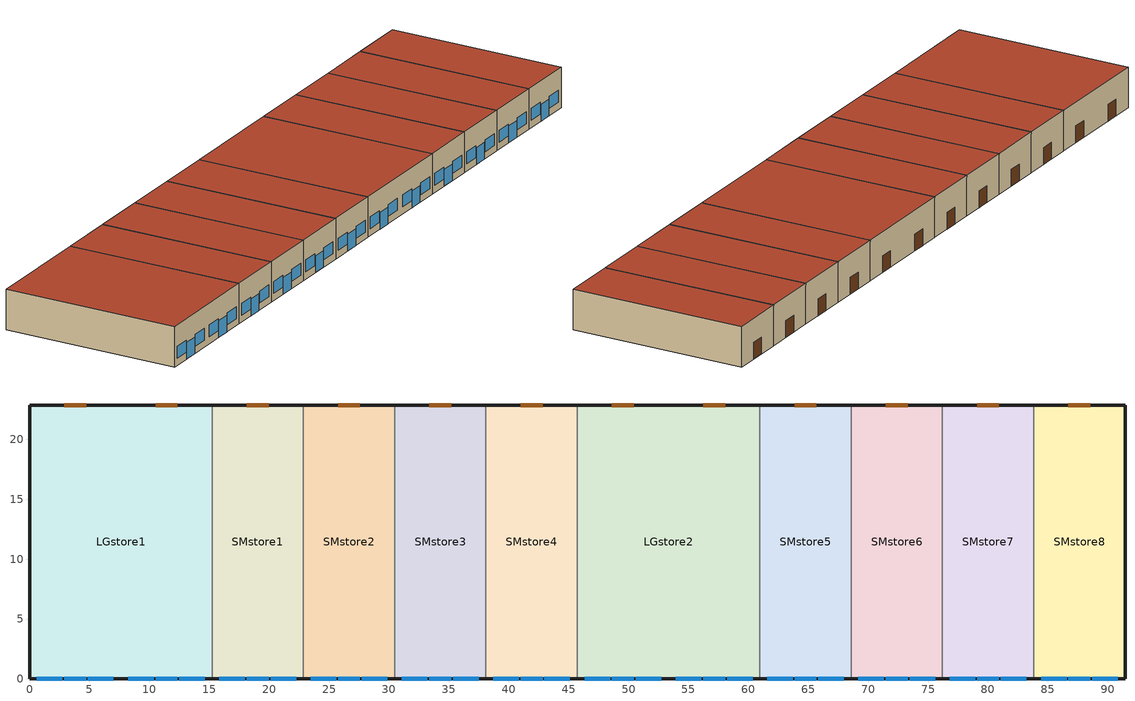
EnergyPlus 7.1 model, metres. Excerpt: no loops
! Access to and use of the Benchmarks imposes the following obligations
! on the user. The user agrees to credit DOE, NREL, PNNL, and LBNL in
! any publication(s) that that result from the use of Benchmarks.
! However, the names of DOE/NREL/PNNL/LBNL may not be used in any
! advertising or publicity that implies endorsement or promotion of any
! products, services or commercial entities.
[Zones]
LGstore1
 floor ground (ext-slab): 0,22.86 15.24,22.86 15.24,0 0,0 z0
 wall outside (ext-walls): 15.24,22.86 0,22.86 0,0 15.24,0 z0:5.18
 wall to SMstore1 (int-walls): 15.24,0 15.24,22.86 z0:5.18
 window (window_south): 0.61,0 2.74,0 / 4.88,0 7.01,0 / 8.23,0 10.36,0 / 12.5,0 14.63,0 z0.91:2.43; 2.9,0 4.73,0 / 10.52,0 12.35,0 z0:2.13
 door (door): 4.73,22.86 2.9,22.86 / 12.35,22.86 10.52,22.86 z0:2.13
 roof outside (roofs): 15.24,22.86 0,22.86 0,0 15.24,0 z5.18
SMstore1
 floor ground (ext-slab): 15.24,22.86 22.86,22.86 22.86,0 15.24,0 z0
 wall outside (ext-walls): 15.24,0 22.86,0 / 22.86,22.86 15.24,22.86 z0:5.18
 wall to SMstore2 (int-walls): 22.86,0 22.86,22.86 z0:5.18
 window (window_south): 15.85,0 17.98,0 / 20.12,0 22.25,0 z0.91:2.43; 18.14,0 19.97,0 z0:2.13
 door (door): 19.97,22.86 18.14,22.86 z0:2.13
 roof outside (roofs): 22.86,22.86 15.24,22.86 15.24,0 22.86,0 z5.18
SMstore2
 floor ground (ext-slab): 22.86,22.86 30.48,22.86 30.48,0 22.86,0 z0
 wall outside (ext-walls): 22.86,0 30.48,0 / 30.48,22.86 22.86,22.86 z0:5.18
 wall to SMstore3 (int-walls): 30.48,0 30.48,22.86 z0:5.18
 window (window_south): 23.47,0 25.6,0 / 27.74,0 29.87,0 z0.91:2.43; 25.76,0 27.58,0 z0:2.13
 door (door): 27.58,22.86 25.76,22.86 z0:2.13
 roof outside (roofs): 30.48,22.86 22.86,22.86 22.86,0 30.48,0 z5.18
SMstore3
 floor ground (ext-slab): 30.48,22.86 38.1,22.86 38.1,0 30.48,0 z0
 wall outside (ext-walls): 30.48,0 38.1,0 / 38.1,22.86 30.48,22.86 z0:5.18
 wall to SMstore4 (int-walls): 38.1,0 38.1,22.86 z0:5.18
 window (window_south): 31.09,0 33.22,0 / 35.36,0 37.49,0 z0.91:2.43; 33.38,0 35.2,0 z0:2.13
 door (door): 35.2,22.86 33.38,22.86 z0:2.13
 roof outside (roofs): 38.1,22.86 30.48,22.86 30.48,0 38.1,0 z5.18
SMstore4
 floor ground (ext-slab): 38.1,22.86 45.72,22.86 45.72,0 38.1,0 z0
 wall outside (ext-walls): 38.1,0 45.72,0 / 45.72,22.86 38.1,22.86 z0:5.18
 wall to LGstore2 (int-walls): 45.72,0 45.72,22.86 z0:5.18
 window (window_south): 38.71,0 40.84,0 / 42.98,0 45.11,0 z0.91:2.43; 41,0 42.82,0 z0:2.13
 door (door): 42.82,22.86 41,22.86 z0:2.13
 roof outside (roofs): 45.72,22.86 38.1,22.86 38.1,0 45.72,0 z5.18
LGstore2
 floor ground (ext-slab): 45.72,22.86 60.96,22.86 60.96,0 45.72,0 z0
 wall outside (ext-walls): 60.96,22.86 45.72,22.86 / 45.72,0 60.96,0 z0:5.18
 wall to SMstore5 (int-walls): 60.96,0 60.96,22.86 z0:5.18
 window (window_south): 46.33,0 48.46,0 / 50.6,0 52.73,0 / 53.95,0 56.08,0 / 58.22,0 60.35,0 z0.91:2.43; 48.62,0 50.44,0 / 56.24,0 58.06,0 z0:2.13
 door (door): 50.44,22.86 48.62,22.86 / 58.06,22.86 56.24,22.86 z0:2.13
 roof outside (roofs): 60.96,22.86 45.72,22.86 45.72,0 60.96,0 z5.18
SMstore5
 floor ground (ext-slab): 60.96,22.86 68.58,22.86 68.58,0 60.96,0 z0
 wall outside (ext-walls): 60.96,0 68.58,0 / 68.58,22.86 60.96,22.86 z0:5.18
 wall to SMstore6 (int-walls): 68.58,0 68.58,22.86 z0:5.18
 window (window_south): 61.57,0 63.7,0 / 65.84,0 67.97,0 z0.91:2.43; 63.86,0 65.68,0 z0:2.13
 door (door): 65.68,22.86 63.86,22.86 z0:2.13
 roof outside (roofs): 68.58,22.86 60.96,22.86 60.96,0 68.58,0 z5.18
SMstore6
 floor ground (ext-slab): 68.58,22.86 76.2,22.86 76.2,0 68.58,0 z0
 wall outside (ext-walls): 68.58,0 76.2,0 / 76.2,22.86 68.58,22.86 z0:5.18
 wall to SMstore7 (int-walls): 76.2,0 76.2,22.86 z0:5.18
 window (window_south): 69.19,0 71.32,0 / 73.46,0 75.59,0 z0.91:2.43; 71.48,0 73.3,0 z0:2.13
 door (door): 73.3,22.86 71.48,22.86 z0:2.13
 roof outside (roofs): 76.2,22.86 68.58,22.86 68.58,0 76.2,0 z5.18
SMstore7
 floor ground (ext-slab): 76.2,22.86 83.82,22.86 83.82,0 76.2,0 z0
 wall outside (ext-walls): 76.2,0 83.82,0 / 83.82,22.86 76.2,22.86 z0:5.18
 wall to SMstore8 (int-walls): 83.82,0 83.82,22.86 z0:5.18
 window (window_south): 76.81,0 78.94,0 / 81.08,0 83.21,0 z0.91:2.43; 79.1,0 80.92,0 z0:2.13
 door (door): 80.92,22.86 79.1,22.86 z0:2.13
 roof outside (roofs): 83.82,22.86 76.2,22.86 76.2,0 83.82,0 z5.18
SMstore8
 floor ground (ext-slab): 83.82,22.86 91.44,22.86 91.44,0 83.82,0 z0
 wall outside (ext-walls): 83.82,0 91.44,0 91.44,22.86 83.82,22.86 z0:5.18
 window (window_south): 84.43,0 86.56,0 / 88.7,0 90.83,0 z0.91:2.43; 86.72,0 88.54,0 z0:2.13
 door (door): 88.54,22.86 86.72,22.86 z0:2.13
 roof outside (roofs): 91.44,22.86 83.82,22.86 83.82,0 91.44,0 z5.18
[Building]
Benchmark Strip Mall New V 1.1_3.1: North Axis {deg}=0; Terrain=City; Loads Convergence Tolerance Value=0.04; Temperature Convergence Tolerance Value {deltaC}=0.2; Solar Distribution=FullInteriorAndExterior; Maximum Number of Warmup Days=25; Minimum Number of Warmup Days=6
[Site:Location]
CHICAGO_IL_USA TMY2-94846: Latitude {deg}=41.78; Longitude {deg}=-87.75; Time Zone {hr}=-6; Elevation {m}=190
[Site:GroundTemperature:BuildingSurface]
19.96, 19.94, 19.99, 20.04, 20.09, 20.17, 20.21, 20.24, 20.23, 20.2, 20.17, 20.12
[Site:WaterMainsTemperature]
Calculation Method=CORRELATION; Annual Average Outdoor Air Temperature {C}=9.69; Maximum Difference In Monthly Average Outdoor Air Temperatures {deltaC}=28.1
[SizingPeriod:DesignDay] Day of Month=21; Humidity Condition Type=Wetbulb; Barometric Pressure {Pa}=99063; Rain Indicator=No; Snow Indicator=No; Daylight Saving Time Indicator=No; Solar Model Indicator=ASHRAEClearSky
Name | Month | Day Type | Maximum Dry-Bulb Temperature {C} | Daily Dry-Bulb Temperature Range {deltaC} | Wetbulb or DewPoint at Maximum Dry-Bulb {C} | Wind Speed {m/s} | Wind Direction {deg} | Sky Clearness
CHICAGO Ann Htg 99.6% Condns DB | 1 | WinterDesignDay | -20.6 | 0 | -20.6 | 4.9 | 270 | 0
CHICAGO Ann Clg .4% Condns DB=>MWB | 7 | SummerDesignDay | 33.2 | 10.7 | 23.8 | 5.3 | 230 | 1
[WindowMaterial:Glazing] Optical Data Type=SpectralAverage; Thickness {m}=0.003; Infrared Transmittance at Normal Incidence=0; Front Side Infrared Hemispherical Emissivity=0.9; Back Side Infrared Hemispherical Emissivity=0.9; Dirt Correction Factor for Solar and Visible Transmittance=1; Solar Diffusing=No
Name | Solar Transmittance at Normal Incidence | Front Side Solar Reflectance at Normal Incidence | Back Side Solar Reflectance at Normal Incidence | Visible Transmittance at Normal Incidence | Front Side Visible Reflectance at Normal Incidence | Back Side Visible Reflectance at Normal Incidence | Conductivity {W/m-K}
Theoretical Glass [66] | 0.3832 | 0.5668 | 0.5668 | 0.495 | 0.455 | 0.455 | 0.0199
Theoretical Glass [67] | 0.4826 | 0.4674 | 0.4674 | 0.6216 | 0.3284 | 0.3284 | 0.0199
Theoretical Glass [81] | 0.4818 | 0.4682 | 0.4682 | 0.6216 | 0.3284 | 0.3284 | 0.0303
[Material]
Name | Roughness | Thickness {m} | Conductivity {W/m-K} | Density {kg/m3} | Specific Heat {J/kg-K} | Thermal Absorptance | Solar Absorptance | Visible Absorptance
Roof Membrane | VeryRough | 0.0095 | 0.16 | 1121.29 | 1460 | 0.9 | 0.7 | 0.7
Roof Insulation | MediumRough | 0.125 | 0.049 | 265 | 836.8 | 0.9 | 0.7 | 0.7
Metal Decking | MediumSmooth | 0.0015 | 45.006 | 7680 | 418.4 | 0.9 | 0.7 | 0.3
GP01 1/2 GYPSUM | Smooth | 0.0127 | 0.16 | 800 | 1090 | 0.9 | 0.7 | 0.5
Wall Insulation [6] | MediumRough | 0.0678 | 0.045 | 265 | 836.8 | 0.9 | 0.7 | 0.7
1/2IN Gypsum; 1/2IN Gypsum Top; 1/2IN Gypsum Bottom | Smooth | 0.0127 | 0.16 | 784.9 | 830 | 0.9 | 0.92 | 0.92
MAT-CC05 4 HW CONCRETE | Rough | 0.1016 | 1.311 | 2240 | 836.8 | 0.9 | 0.7 | 0.7
Floor Insulation [2] | MediumRough | 0.0636 | 0.045 | 265 | 836.8 | 0.9 | 0.7 | 0.7
MAT-CC05 8 HW CONCRETE | Rough | 0.2032 | 1.311 | 2240 | 836.8 | 0.9 | 0.7 | 0.7
AtticFloor Insulation | MediumRough | 0.2379 | 0.049 | 265 | 836.8 | 0.9 | 0.7 | 0.7
METAL Door Medium 18Ga_1; METAL Door Medium 18Ga_2 | Smooth | 0.0013 | 45.3149 | 7833.03 | 502.08 | 0.8 | 0.5 | 0.5
Std Wood 6inch | MediumSmooth | 0.15 | 0.12 | 540 | 1210 | 0.9 | 0.7 | 0.7
Std AC02 | MediumSmooth | 0.0127 | 0.057 | 288 | 1339 | 0.9 | 0.7 | 0.2
Std MAT-CC05 4  MW CONCRETE | Rough | 0.1 | 0.858 | 1968 | 836.8 | 0.9 | 0.7 | 0.2
Std PW05 | MediumSmooth | 0.0191 | 0.115 | 545 | 1213 | 0.9 | 0.78 | 0.78
Std Steel_Brown_Regular | Smooth | 0.0015 | 44.9696 | 7689 | 418 | 0.9 | 0.92 | 0.92
[Material:NoMass]
Name | Roughness | Thermal Resistance {m2-K/W} | Thermal Absorptance | Solar Absorptance | Visible Absorptance
MAT-SHEATH | Rough | 0.3626 | 0.9 | 0.7 | 0.7
CP02 CARPET PAD | VeryRough | 0.2165 | 0.9 | 0.7 | 0.8
AIR | Smooth | 0.2515 | 0.8 | 0.5 | 0.5
AIR [1] | Smooth | 0.1214 | 0.8 | 0.5 | 0.5
Std CP02 CARPET PAD | VeryRough | 0.21648 | 0.9 | 0.7 | 0.8
MAT-AIR-WALL | Rough | 0.207949 | 0.9 | 0.7
Std Opaque Door panel_con; Std Opaque Door panel_semi | MediumRough | 0.12327 | 0.9 | 0.7 | 0.7
Std Overhead Door Panel | MediumRough | 0.255345 | 0.9 | 0.7 | 0.7
[Construction]
InteriorFurnishings: Std Wood 6inch
INT-FLOOR-UNDERSIDE: Std CP02 CARPET PAD, Std MAT-CC05 4  MW CONCRETE
INT-FLOOR-SLAB: Std MAT-CC05 4  MW CONCRETE
DropCeiling: Std AC02
Sloped_Metal_Roof: Std Steel_Brown_Regular, Std PW05
Gable_Wall: Std PW05
AIR-WALL: MAT-AIR-WALL
Std Swinging Door_con: Std Opaque Door panel_con
Std Swinging Door_semi: Std Opaque Door panel_semi
Std Overhead Door: Std Overhead Door Panel
window_south: Theoretical Glass [66]
window_east; window_north; window_west: Theoretical Glass [67]
window_SkylightConst: Theoretical Glass [81]
roofs: Roof Membrane, Roof Insulation, Metal Decking
int-walls: GP01 1/2 GYPSUM, GP01 1/2 GYPSUM
ext-walls: MAT-SHEATH, Wall Insulation [6], 1/2IN Gypsum
ext-slab: MAT-CC05 4 HW CONCRETE
exposed-floor: Floor Insulation [2], MAT-CC05 8 HW CONCRETE, CP02 CARPET PAD
attic-floor: 1/2IN Gypsum Top, AtticFloor Insulation, 1/2IN Gypsum Bottom
door: METAL Door Medium 18Ga_1, AIR, METAL Door Medium 18Ga_2
non-swinging-door: METAL Door Medium 18Ga_1, AIR [1], METAL Door Medium 18Ga_2
[ComponentCost:LineItem] Line Item Type=Construction
Name | Item | Cost per Area {$/m2}
Interior Furnishings | InteriorFurnishings | 1
Interior Floor | INT-FLOOR-UNDERSIDE | 15
Interior Floor Slab | INT-FLOOR-SLAB | 35
Drop Ceiling | DropCeiling | 10
Sloped Metal Roof | Sloped_Metal_Roof | 1
Gable Wall | Gable_Wall | 1
Air Wall | AIR-WALL | 1
Swinging Door Conditioned | Std Swinging Door_con | 1
Swinging Door Semi-conditioned | Std Swinging Door_semi | 1
Overhead Door | Std Overhead Door | 1
south:window_south | window_south | 215.97
east:window_east | window_east | 209.729
north:window_north | window_north | 209.729
west:window_west | window_west | 209.729
SkylightConst:window_SkylightConst | window_SkylightConst | 215.97
roofs:roofs | roofs | 34.3904
int-walls:int-walls | int-walls | 1
ext-walls:ext-walls | ext-walls | 40.2596
ext-slab:ext-slab | ext-slab | 24.86
exposed-floor:exposed-floor | exposed-floor | 34.6727
attic-floor:attic-floor | attic-floor | 15.0182
door:door | door | 1
non-swinging-door:non-swinging-door | non-swinging-door | 1
[Zone] Type=1; Multiplier=1; Ceiling Height {m}=-9999; Floor Area {m2}=autocalculate; Part of Total Floor Area=Yes
Name | Volume {m3}
LGstore1; LGstore2 | 1805.2
SMstore1; SMstore2; SMstore3; SMstore4; SMstore5; SMstore6; SMstore7; SMstore8 | 902.6
[InternalMass] Construction=InteriorFurnishings
Name | Zone | Surface Area {m2}
LGstore1_InternalMass_1 | LGstore1 | 696.7728
SMstore1_InternalMass_1 | SMstore1 | 348.3864
SMstore2_InternalMass_1 | SMstore2 | 348.3864
SMstore3_InternalMass_1 | SMstore3 | 348.3864
SMstore4_InternalMass_1 | SMstore4 | 348.3864
LGstore2_InternalMass_1 | LGstore2 | 696.7728
SMstore5_InternalMass_1 | SMstore5 | 348.3864
SMstore6_InternalMass_1 | SMstore6 | 348.3864
SMstore7_InternalMass_1 | SMstore7 | 348.3864
SMstore8_InternalMass_1 | SMstore8 | 348.3864
[ZoneInfiltration:DesignFlowRate] Schedule=INFIL_HALF_ON_SCH; Design Flow Rate Calculation Method=Flow/Zone; Constant Term Coefficient=1; Temperature Term Coefficient=0; Velocity Term Coefficient=0; Velocity Squared Term Coefficient=0
Name | Zone or ZoneList | Design Flow Rate {m3/s}
LGstore1_Infiltration | LGstore1 | 0.1905
SMstore1_Infiltration | SMstore1 | 0.0777
SMstore2_Infiltration | SMstore2 | 0.0777
SMstore3_Infiltration | SMstore3 | 0.0777
SMstore4_Infiltration | SMstore4 | 0.0777
LGstore2_Infiltration | LGstore2 | 0.1554
SMstore5_Infiltration | SMstore5 | 0.0777
SMstore6_Infiltration | SMstore6 | 0.0777
SMstore7_Infiltration | SMstore7 | 0.0777
SMstore8_Infiltration | SMstore8 | 0.1128
[People] Number of People Schedule=BLDG_OCC_SCH; Number of People Calculation Method=People; Fraction Radiant=0.3; Sensible Heat Fraction=AUTOCALCULATE; Activity Level Schedule=ACTIVITY_SCH; Carbon Dioxide Generation Rate {m3/s-W}=3.82E-8; Enable ASHRAE 55 Comfort Warnings=No; Mean Radiant Temperature Calculation Type=ZoneAveraged; Work Efficiency Schedule=WORK_EFF_SCH; Clothing Insulation Schedule=CLOTHING_SCH; Air Velocity Schedule=AIR_VELO_SCH; Thermal Comfort Model 1 Type=FANGER
Name | Zone or ZoneList | Number of People
LGstore1 | LGstore1 | 56.2644
SMstore1 | SMstore1 | 28.1322
SMstore2 | SMstore2 | 28.1322
SMstore3 | SMstore3 | 28.1322
SMstore4 | SMstore4 | 28.1322
LGstore2 | LGstore2 | 56.2644
SMstore5 | SMstore5 | 28.1322
SMstore6 | SMstore6 | 28.1322
SMstore7 | SMstore7 | 28.1322
SMstore8 | SMstore8 | 28.1322
[Lights] Schedule=BLDG_LIGHT_SCH; Design Level Calculation Method=LightingLevel; Return Air Fraction=0; Fraction Radiant=0.7; Fraction Visible=0.2; Fraction Replaceable=1; Return Air Fraction Calculated from Plenum Temperature=No
Name | Zone or ZoneList | Lighting Level {W}
LGstore1_Lights | LGstore1 | 8357.79
SMstore1_Lights | SMstore1 | 4178.89
SMstore2_Lights | SMstore2 | 3185.99
SMstore3_Lights | SMstore3 | 3185.99
SMstore4_Lights | SMstore4 | 3185.99
LGstore2_Lights | LGstore2 | 4797.28
SMstore5_Lights | SMstore5 | 2398.64
SMstore6_Lights | SMstore6 | 2398.64
SMstore7_Lights | SMstore7 | 2398.64
SMstore8_Lights | SMstore8 | 2398.64
[ElectricEquipment] Schedule=BLDG_EQUIP_SCH; Design Level Calculation Method=EquipmentLevel; Fraction Latent=0; Fraction Radiant=0.5; Fraction Lost=0
Name | Zone or ZoneList | Design Level {W}
LGstore1_MiscPlug_Equip | LGstore1 | 1498.06
SMstore1_MiscPlug_Equip | SMstore1 | 749.0308
SMstore2_MiscPlug_Equip | SMstore2 | 749.0308
SMstore3_MiscPlug_Equip | SMstore3 | 749.0308
SMstore4_MiscPlug_Equip | SMstore4 | 749.0308
LGstore2_MiscPlug_Equip | LGstore2 | 1498.06
SMstore5_MiscPlug_Equip | SMstore5 | 749.0308
SMstore6_MiscPlug_Equip | SMstore6 | 749.0308
SMstore7_MiscPlug_Equip | SMstore7 | 749.0308
SMstore8_MiscPlug_Equip | SMstore8 | 749.0308
[AvailabilityManager:NightCycle] Applicability Schedule=Always_On; Fan Schedule=HVACOperationSchd; Control Type=CycleOnAny; Thermostat Tolerance {deltaC}=1; Cycling Run Time {s}=1800
PSZ-AC_1:1 Availability Manager; PSZ-AC_2:2 Availability Manager; PSZ-AC_3:3 Availability Manager; PSZ-AC_4:4 Availability Manager; PSZ-AC_5:5 Availability Manager; PSZ-AC_6:6 Availability Manager; PSZ-AC_7:7 Availability Manager; PSZ-AC_8:8 Availability Manager; PSZ-AC_9:9 Availability Manager; PSZ-AC_10:10 Availability Manager
[Exterior:Lights]
Exterior Facade Lighting: Schedule=ALWAYS_ON; Design Level {W}=3749.95; Control Option=AstronomicalClock
[UtilityCost:Tariff]
Name | Output Meter | Conversion Factor Choice | Demand Window Length | Monthly Charge or Variable | Group
PSI_LLF_LowLoadFactorService | Electricity:Facility | kWh | HalfHour | 15 | Comm Elect
PSI_CS_CommercialElectricService | Electricity:Facility | kWh |  | 9.4 | Comm Elect
IN_EIAMonthlyRateGas | Gas:Facility | MCF |  | 0 | Comm Gas
[UtilityCost:Charge:Block] Source Variable=totalEnergy; Season=Annual; Category Variable=EnergyCharges
Name | Tariff | Block Size 1 Value or Variable | Block 1 Cost per Unit Value or Variable | Block Size 2 Value or Variable | Block 2 Cost per Unit Value or Variable | Block Size 3 Value or Variable | Block 3 Cost per Unit Value or Variable | Block Size 4 Value or Variable | Block 4 Cost per Unit Value or Variable | Block Size Multiplier Value or Variable
AnnualEnergyCharge | PSI_LLF_LowLoadFactorService | 300 | 0.108222 | 700 | 0.087021 | 1500 | 0.07842 | remaining | 0.05832
AnnualDemandBaseCharge | PSI_LLF_LowLoadFactorService | 190 | 0 | 110 | 0.051773 | remaining | 0.046965 |  |  | TotalDemand
AnnualEnergyCharge | PSI_CS_CommercialElectricService | 300 | 0.082409 | 700 | 0.072873 | 1500 | 0.061696 | remaining | 0.041179
[UtilityCost:Charge:Simple] Season=Annual
Name | Tariff | Source Variable | Category Variable | Cost per Unit Value or Variable
FuelCostAdjustEnergyCharge | PSI_LLF_LowLoadFactorService | totalEnergy | EnergyCharges | 0.002028
QualPollutionControlAdjustEnergyCharge | PSI_LLF_LowLoadFactorService | totalEnergy | EnergyCharges | 0.000536
SoxNoxRiderAdjustEnergyCharge | PSI_LLF_LowLoadFactorService | totalEnergy | EnergyCharges | 0.001127
DSMRiderAdjustEnergyCharge | PSI_LLF_LowLoadFactorService | totalEnergy | EnergyCharges | -0.00037
PurchPowerTrackerAdjustEnergyCharge | PSI_LLF_LowLoadFactorService | totalEnergy | EnergyCharges | -3.1e-05
MidwestISOAdjustEnergyCharge | PSI_LLF_LowLoadFactorService | totalEnergy | EnergyCharges | -0.000216
CleanCoalRiderEnergyCharge | PSI_LLF_LowLoadFactorService | totalEnergy | EnergyCharges | 0.000833
TaxofeightPercent | PSI_LLF_LowLoadFactorService | SubTotal | Taxes | 0.08
FuelCostAdjustEnergyCharge | PSI_CS_CommercialElectricService | totalEnergy | EnergyCharges | 0.002028
QualPollutionControlAdjustEnergyCharge | PSI_CS_CommercialElectricService | totalEnergy | EnergyCharges | 0.000536
SoxNoxRiderAdjustEnergyCharge | PSI_CS_CommercialElectricService | totalEnergy | EnergyCharges | 0.001127
DSMRiderAdjustEnergyCharge | PSI_CS_CommercialElectricService | totalEnergy | EnergyCharges | 0.000021
PurchPowerTrackerAdjustEnergyCharge | PSI_CS_CommercialElectricService | totalEnergy | EnergyCharges | 0.000034
MidwestISOAdjustEnergyCharge | PSI_CS_CommercialElectricService | totalEnergy | EnergyCharges | -0.000203
CleanCoalRiderEnergyCharge | PSI_CS_CommercialElectricService | totalEnergy | EnergyCharges | 0.000807
TaxofeightPercent | PSI_CS_CommercialElectricService | SubTotal | Taxes | 0.08
MonthlyRateGasCharge | IN_EIAMonthlyRateGas | totalEnergy | EnergyCharges | IN_MonthlyGasRates
TaxofEightPercent | IN_EIAMonthlyRateGas | SubTotal | Taxes | 0.08
[UtilityCost:Qualify] Variable=TotalDemand; Threshold Value or Variable=75; Season=Annual; Threshold Test=Count
Name | Tariff | Qualify Type | Number of Months
MinDemand75kw | PSI_LLF_LowLoadFactorService | Minimum | 12
MaxDemand75kw | PSI_CS_CommercialElectricService | Maximum | 1
[UtilityCost:Variable]
IN_MonthlyGasRates: Tariff=IN_EIAMonthlyRateGas; Variable Type=Currency; January Value=8.22; February Value=7.51; March Value=8.97; April Value=9.01; May Value=9.16; June Value=10.44; July Value=10.32; August Value=10.13; September Value=9.2; October Value=8.18; November Value=7.83; December Value=7.63
[EnergyManagementSystem:ProgramCallingManager]
Apply Discrete Package Sizes to Air System Sizing: EndOfSystemSizing; Resize_PSZ_To_Match_Product_Availability
[EnergyManagementSystem:Program]
Resize_PSZ_To_Match_Product_Availability: SET argMainVdot = PSZ_1_CalcMainSupVdot; RUN Select_Discrete_Nominal_Air_Flow; SET PSZ_1_MainSupVdotSet = argDiscreteMainVdot; SET argMainVdot = PSZ_2_CalcMainSupVdot; RUN Select_Discrete_Nominal_Air_Flow; SET PSZ_2_MainSupVdotSet = argDiscreteMainVdot; SET argMainVdot = PSZ_3_CalcMainSupVdot; RUN Select_Discrete_Nominal_Air_Flow; SET PSZ_3_MainSupVdotSet = argDiscreteMainVdot; SET argMainVdot = PSZ_4_CalcMainSupVdot; RUN Select_Discrete_Nominal_Air_Flow; SET PSZ_4_MainSupVdotSet = argDiscreteMainVdot; SET argMainVdot = PSZ_5_CalcMainSupVdot; RUN Select_Discrete_Nominal_Air_Flow; SET PSZ_5_MainSupVdotSet = argDiscreteMainVdot; SET argMainVdot = PSZ_6_CalcMainSupVdot; RUN Select_Discrete_Nominal_Air_Flow; SET PSZ_6_MainSupVdotSet = argDiscreteMainVdot; SET argMainVdot = PSZ_7_CalcMainSupVdot; RUN Select_Discrete_Nominal_Air_Flow; SET PSZ_7_MainSupVdotSet = argDiscreteMainVdot; SET argMainVdot = PSZ_8_CalcMainSupVdot; RUN Select_Discrete_Nominal_Air_Flow; SET PSZ_8_MainSupVdotSet = argDiscreteMainVdot; SET argMainVdot = PSZ_9_CalcMainSupVdot; RUN Select_Discrete_Nominal_Air_Flow; SET PSZ_9_MainSupVdotSet = argDiscreteMainVdot; SET argMainVdot = PSZ_10_CalcMainSupVdot; RUN Select_Discrete_Nominal_Air_Flow; SET PSZ_10_MainSupVdotSet = argDiscreteMainVdot
[EnergyManagementSystem:Subroutine]
Select_Discrete_Nominal_Air_Flow: IF (argMainVdot <= 0.56628); SET argDiscreteMainVdot = 0.56628; ELSEIF (argMainVdot > 0.56628) && (argMainVdot <= 0.75504); SET argDiscreteMainVdot = 0.75504; ELSEIF (argMainVdot > 0.75504) && (argMainVdot <= 0.9438 ); SET argDiscreteMainVdot = 0.9438; ELSEIF (argMainVdot > 0.9438) && (argMainVdot <= 1.13256 ); SET argDiscreteMainVdot = 1.13256; ELSEIF (argMainVdot > 1.13256) && (argMainVdot <= 1.4157 ); SET argDiscreteMainVdot = 1.4157; ELSEIF (argMainVdot > 1.4157) && (argMainVdot <= 1.60446 ); SET argDiscreteMainVdot = 1.60446; ELSEIF (argMainVdot > 1.60446) && (argMainVdot <= 1.8879 ); SET argDiscreteMainVdot = 1.8879; ELSEIF (argMainVdot > 1.8879); set dummy = @SevereWarnEP 666.0; ENDIF
[EnergyManagementSystem:GlobalVariable]
argDiscreteMainVdot
argMainVdot
[Schedule:Compact]
BLDG_LIGHT_SCH: Through: 12/31, For: Weekdays, Until: 07:00, 0.05, Until: 08:00, 0.2, Until: 09:00, 0.5, Until: 18:00, 0.9, Until: 20:00, 0.6, Until: 21:00, 0.5, Until: 22:00, 0.2, Until: 24:00, 0.05, For: Saturday, Until: 07:00, 0.05, Until: 08:00, 0.1, Until: 09:00, 0.3, Until: 10:00, 0.6, Until: 18:00, 0.9, Until: 19:00, 0.5, Until: 21:00, 0.3, Until: 22:00, 0.1, Until: 24:00, 0.05, For: SummerDesignDay, Until: 24:00, 1, For: WinterDesignDay, Until: 24:00, 0, For: Sunday Holidays AllOtherDays, Until: 08:00, 0.05, Until: 10:00, 0.1, Until: 12:00, 0.4, Until: 17:00, 0.6, Until: 18:00, 0.4, Until: 19:00, 0.2, Until: 24:00, 0.05
BLDG_OCC_SCH: Through: 12/31, For: Weekdays, Until: 07:00, 0, Until: 08:00, 0.1, Until: 09:00, 0.2, Until: 11:00, 0.5, Until: 15:00, 0.7, Until: 16:00, 0.8, Until: 17:00, 0.7, Until: 19:00, 0.5, Until: 21:00, 0.3, Until: 24:00, 0, For: SummerDesignDay, Until: 24:00, 1, For: Saturday, Until: 07:00, 0, Until: 08:00, 0.1, Until: 09:00, 0.2, Until: 10:00, 0.5, Until: 11:00, 0.6, Until: 17:00, 0.8, Until: 18:00, 0.6, Until: 21:00, 0.2, Until: 22:00, 0.1, Until: 24:00, 0, For: WinterDesignDay, Until: 24:00, 0, For: Sunday Holidays AllOtherDays, Until: 09:00, 0, Until: 10:00, 0.1, Until: 12:00, 0.2, Until: 17:00, 0.4, Until: 18:00, 0.2, Until: 19:00, 0.1, Until: 24:00, 0
BLDG_EQUIP_SCH: Through: 12/31, For: Weekdays, Until: 07:00, 0.2, Until: 08:00, 0.4, Until: 09:00, 0.7, Until: 18:00, 0.9, Until: 20:00, 0.8, Until: 21:00, 0.7, Until: 22:00, 0.4, Until: 24:00, 0.2, For: Saturday, Until: 07:00, 0.15, Until: 08:00, 0.3, Until: 09:00, 0.5, Until: 10:00, 0.8, Until: 18:00, 0.9, Until: 19:00, 0.7, Until: 21:00, 0.5, Until: 22:00, 0.3, Until: 24:00, 0.15, For: SummerDesignDay, Until: 24:00, 1, For: WinterDesignDay, Until: 24:00, 0, For: Sunday Holidays AllOtherDays, Until: 08:00, 0.15, Until: 10:00, 0.3, Until: 12:00, 0.6, Until: 17:00, 0.8, Until: 18:00, 0.6, Until: 19:00, 0.4, Until: 24:00, 0.15
INFIL_HALF_ON_SCH: Through: 12/31, For: Weekdays SummerDesignDay, Until: 06:00, 1, Until: 21:00, 0.5, Until: 24:00, 1, For: Saturday, Until: 06:00, 1, Until: 22:00, 0.5, Until: 24:00, 1, For: WinterDesignDay, Until: 24:00, 1, For: Sunday Holidays AllOtherDays, Until: 08:00, 1, Until: 17:00, 0.5, Until: 24:00, 1
ALWAYS_ON: Through: 12/31, For: AllDays, Until: 24:00, 1
HVACOperationSchd: Through: 12/31, For: Weekdays SummerDesignDay, Until: 06:00, 0, Until: 21:00, 1, Until: 24:00, 0, For: Saturday WinterDesignDay, Until: 06:00, 0, Until: 22:00, 1, Until: 24:00, 0, For: Sunday Holidays AllOtherDays, Until: 08:00, 0, Until: 19:00, 1, Until: 24:00, 0
ACTIVITY_SCH: Through: 12/31, For: AllDays, Until: 24:00, 120
WORK_EFF_SCH: Through: 12/31, For: AllDays, Until: 24:00, 0
AIR_VELO_SCH: Through: 12/31, For: AllDays, Until: 24:00, 0.2
CLOTHING_SCH: Through: 04/30, For: AllDays, Until: 24:00, 1, Through: 09/30, For: AllDays, Until: 24:00, 0.5, Through: 12/31, For: AllDays, Until: 24:00, 1
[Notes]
EMSDiscreteAirSystemSizes.idf
Highlights:   Example of using Energy Management System and EnergyPlus Runtime Language to intervene into air system sizing results.
Description:  File derived from DOE Commercial Building Benchmark, Strip Mall, new construction, Benchmark V 1.1_3.1
Single story, 10 single-zone stores, double size on end and middle.
Form:         Area = 2090 m2 (21,500 ft2);  single size store 174 m2 (1,875 ft2)
Number of Stories = 1; Shape = rectangle
Envelope:     Envelope thermal properties vary with climate according to ASHRAE Standard 90.1-2004.
Opaque constructions: steel frame walls; built up flat roof; slab-on-grade floor
Windows: window-to-wall ratio = 26.24%, south wall only
Infiltration = 0.4 cfm/ft2 above grade wall area at 0.3 in wc (75 Pa) adjusted to 0.016 in wc (4 Pa).
50% of full value when ventilation system on.
HVAC:         PSZ-AC, gas furnace
Economizer per 90.1-2004
Int. gains:   W/m2 (W/ft2)            lights          elec plug     gas plug
High LPD (2 stores):    23.99 (2.23)    4.3 (0.4)     0
Med LPD (3 stores):     18.29 (1.70)    4.3 (0.4)     0
Low LPD (5 stores):     13.77 (1.28)    4.3 (0.4)     0
Detached Shading:               None
Daylight:                       None
Natural Ventilation:            None
Zonal Equipment:                None
Air Primary Loops:              PSZ-AC
Plant Loops:                    None
System Equipment Autosize:      Yes
Purchased Cooling:              None
Purchased Heating:              None
Coils:                          Coil:Cooling:DX:SingleSpeed; Coil:Heating:Gas
Pumps:                          None
Boilers:                        None
Chillers:                       None
Reference citation for the Commercial Building Benchmarks:
Deru, M.; Griffith, B.; Long, N.; Benne, K.; Torcellini, P; Halverson, M.;
Winiarski,  D.; Liu, B.; Crawley, D. (2008). DOE Commercial Building Resarch
Benchmarks for Commercial Buildings. Washington, DC: U.S. Department of Energy,
Energy Efficiency and Renewable Energy, Office of Building Technologies.
Start SimMetaData
WeatherFileName=USA_IL_Chicago-OHare_TMY2.epw
RoofConstruction=Insulation Entirely Above Deck
ExtWallConstruction=Steel-Framed
End SimMetaData
US National Holidays
